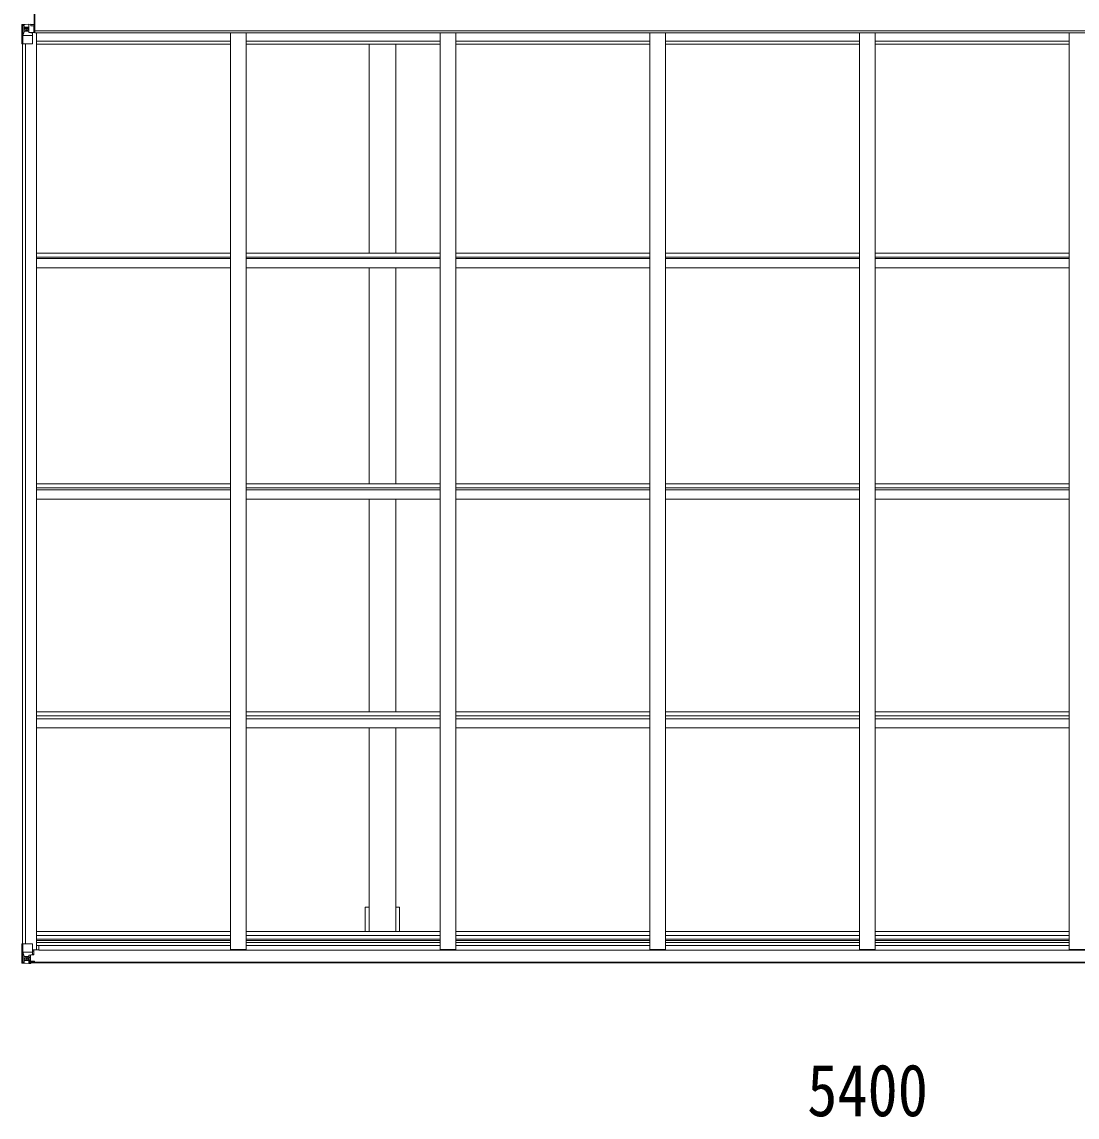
# Model space of a CAD drawing. Units: millimetres at full size; details may follow other scales. Extents: x -9783 to 33754, y -10064 to 6752.
# Drawn here: x 1770 to 5142, y 5 to 3504 of the extents above; entities that cross this region are included whole.
import ezdxf
from ezdxf.enums import TextEntityAlignment as Align

# ---------------------------------------------------------------- set-up
doc = ezdxf.new("R2010")
doc.units = ezdxf.units.MM
doc.header["$LTSCALE"] = 35
for name, color, linetype, lineweight in [('0-1_本体', 4, 'Continuous', 9), ('0-2_部品', 7, 'Continuous', 9), ('0-7_合掌部品', 3, 'Continuous', 9), ('0-A_寸法', 6, 'Continuous', 9)]:
    doc.layers.add(name, color=color, linetype=linetype, lineweight=lineweight)
doc.styles.add('ＭＳ ゴシック', font='')
doc.styles.get('ＭＳ ゴシック').set_extended_font_data('MS Gothic')

msp = doc.modelspace()

# ---------------------------------------------------------------- linework, layer by layer
at = {"layer": '0-1_本体'}
for p, q in [((1798.7, 3495.38), (1809.2, 3495.38)), ((1808.16, 3469.93), (1811.7, 3469.93)), ((1810.7, 3495.38), (1811.7, 3495.38)), ((7132.7, 3475.33), (1811.7, 3475.6)), ((1811.7, 3472.28), (1811.7, 3468.63)), ((7132.7, 3468.63), (1811.7, 3468.63)), ((1817.2, 3468.63), (1817.2, 539.4)), ((2437.2, 3468.63), (2437.2, 540.02)), ((2487.2, 3468.63), (2487.2, 540.02)), ((3107.2, 3468.63), (3107.2, 540.02)), ((3157.2, 3468.63), (3157.2, 540.02)), ((3777.2, 3468.63), (3777.2, 540.02)), ((3827.2, 3468.63), (3827.2, 540.02)), ((4447.2, 3468.63), (4447.2, 540.02)), ((4497.2, 3468.63), (4497.2, 540.02)), ((5117.2, 3468.63), (5117.2, 540.02)), ((1772.2, 3433.58), (1772.2, 558.48)), ((1781.2, 3433.58), (1781.2, 558.48)), ((1781.9, 3433.58), (1781.9, 558.48)), ((1817.2, 3441.82), (2437.2, 3441.82)), ((1817.2, 3432.71), (2437.2, 3432.71)), ((2487.2, 3441.82), (3107.2, 3441.82)), ((2487.2, 3432.71), (3107.2, 3432.71)), ((2879.7, 2764.89), (2879.7, 3432.71)), ((2964.7, 2764.89), (2964.7, 3432.71)), ((3157.2, 3441.82), (3777.2, 3441.82)), ((3157.2, 3432.71), (3777.2, 3432.71)), ((3827.2, 3441.82), (4447.2, 3441.82)), ((3827.2, 3432.71), (4447.2, 3432.71)), ((4497.2, 3441.82), (5117.2, 3441.82)), ((4497.2, 3432.71), (5117.2, 3432.71)), ((1818, 2765.2), (2437.2, 2765.2)), ((2487.2, 2765.2), (3107.2, 2765.2)), ((3157.2, 2765.2), (3777.2, 2765.2)), ((3827.2, 2765.2), (4447.2, 2765.2)), ((4497.2, 2765.2), (5117.2, 2765.2)), ((1818, 2752.18), (2437.2, 2752.18)), ((1818, 2747.55), (2437.2, 2747.55)), ((2487.2, 2752.18), (3107.2, 2752.18)), ((2487.2, 2747.55), (3107.2, 2747.55)), ((3157.2, 2752.18), (3777.2, 2752.18)), ((3157.2, 2747.55), (3777.2, 2747.55)), ((3827.2, 2752.18), (4447.2, 2752.18)), ((3827.2, 2747.55), (4447.2, 2747.55)), ((4497.2, 2752.18), (5117.2, 2752.18)), ((4497.2, 2747.55), (5117.2, 2747.55)), ((1818, 2717.82), (2437.2, 2717.82)), ((2487.2, 2717.82), (3107.2, 2717.82)), ((2879.7, 2717.82), (2879.7, 2028.57)), ((2964.7, 2717.82), (2964.7, 2028.57)), ((3157.2, 2717.82), (3777.2, 2717.82)), ((3827.2, 2717.82), (4447.2, 2717.82)), ((4497.2, 2717.82), (5117.2, 2717.82)), ((1817.2, 2028.52), (2437.2, 2028.52)), ((1817.2, 2015.54), (2437.2, 2015.54)), ((1817.2, 2008.47), (2437.2, 2008.47)), ((2487.2, 2028.52), (3107.2, 2028.52)), ((2487.2, 2015.54), (3107.2, 2015.54)), ((2487.2, 2008.47), (3107.2, 2008.47)), ((3157.2, 2028.52), (3777.2, 2028.52)), ((3157.2, 2015.54), (3777.2, 2015.54)), ((3157.2, 2008.47), (3777.2, 2008.47)), ((3827.2, 2028.52), (4447.2, 2028.52)), ((3827.2, 2015.54), (4447.2, 2015.54)), ((3827.2, 2008.47), (4447.2, 2008.47)), ((4497.2, 2028.52), (5117.2, 2028.52)), ((4497.2, 2015.54), (5117.2, 2015.54)), ((4497.2, 2008.47), (5117.2, 2008.47)), ((1817.2, 1979.02), (2437.2, 1979.02)), ((2487.2, 1979.02), (3107.2, 1979.02)), ((2879.7, 1979.02), (2879.7, 1300.16)), ((2964.7, 1979.02), (2964.7, 1300.16)), ((3157.2, 1979.02), (3777.2, 1979.02)), ((3827.2, 1979.02), (4447.2, 1979.02)), ((4497.2, 1979.02), (5117.2, 1979.02)), ((1818, 1299.66), (2437.2, 1299.66)), ((2487.2, 1299.66), (3107.2, 1299.66)), ((3157.2, 1299.66), (3777.2, 1299.66)), ((3827.2, 1299.66), (4447.2, 1299.66)), ((4497.2, 1299.66), (5117.2, 1299.66)), ((1818, 1286.77), (2437.2, 1286.77)), ((1818, 1277.28), (2437.2, 1277.28)), ((2487.2, 1286.77), (3107.2, 1286.77)), ((2487.2, 1277.28), (3107.2, 1277.28)), ((3157.2, 1286.77), (3777.2, 1286.77)), ((3157.2, 1277.28), (3777.2, 1277.28)), ((3827.2, 1286.77), (4447.2, 1286.77)), ((3827.2, 1277.28), (4447.2, 1277.28)), ((4497.2, 1286.77), (5117.2, 1286.77)), ((4497.2, 1277.28), (5117.2, 1277.28)), ((1818, 1248.21), (2437.2, 1248.21)), ((2487.2, 1248.21), (3107.2, 1248.21)), ((2879.7, 1248.21), (2879.7, 597.44)), ((2964.7, 1248.21), (2964.7, 597.44)), ((3157.2, 1248.21), (3777.2, 1248.21)), ((3827.2, 1248.21), (4447.2, 1248.21)), ((4497.2, 1248.21), (5117.2, 1248.21)), ((2867.2, 675.35), (2879.7, 675.35)), ((2867.2, 675.35), (2867.2, 597.44)), ((1817.2, 597.44), (2437.2, 597.44)), ((2487.2, 597.44), (3107.2, 597.44)), ((3157.2, 597.44), (3777.2, 597.44)), ((3827.2, 597.44), (4447.2, 597.44)), ((4497.2, 597.44), (5117.2, 597.44)), ((1817.2, 584.62), (2437.2, 584.62)), ((1817.2, 573.28), (2437.2, 573.28)), ((1817.2, 569.49), (2437.2, 569.49)), ((1817.2, 562.42), (2437.2, 562.42)), ((2487.2, 584.62), (3107.2, 584.62)), ((2487.2, 573.28), (3107.2, 573.28)), ((2487.2, 569.49), (3107.2, 569.49)), ((2487.2, 562.42), (3107.2, 562.42)), ((3157.2, 584.62), (3777.2, 584.62)), ((3157.2, 573.28), (3777.2, 573.28)), ((3157.2, 569.49), (3777.2, 569.49)), ((3157.2, 562.42), (3777.2, 562.42)), ((3827.2, 584.62), (4447.2, 584.62)), ((3827.2, 573.28), (4447.2, 573.28)), ((3827.2, 569.49), (4447.2, 569.49)), ((3827.2, 562.42), (4447.2, 562.42)), ((4497.2, 584.62), (5117.2, 584.62)), ((4497.2, 573.28), (5117.2, 573.28)), ((4497.2, 569.49), (5117.2, 569.49)), ((4497.2, 562.42), (5117.2, 562.42)), ((1804.2, 539.4), (1817.2, 539.4)), ((1817.2, 553.05), (2437.2, 553.05)), ((1824.7, 553.05), (1824.7, 537.98)), ((1824.7, 537.98), (7119.7, 537.98)), ((2437.2, 540.02), (2487.2, 540.02)), ((2487.2, 553.05), (3107.2, 553.05)), ((3107.2, 540.02), (3157.2, 540.02)), ((3157.2, 553.05), (3777.2, 553.05)), ((3777.2, 540.02), (3827.2, 540.02)), ((3827.2, 553.05), (4447.2, 553.05)), ((4447.2, 540.02), (4497.2, 540.02)), ((4497.2, 553.05), (5117.2, 553.05)), ((5167.2, 540.02), (5117.2, 540.02)), ((1793.7, 499.78), (7150.7, 499.78)), ((1793.7, 497.71), (7150.7, 497.71))]:
    msp.add_line(p, q, dxfattribs=at)
msp.add_lwpolyline([(2964.7, 675.35), (2977.2, 675.35), (2977.2, 597.44)], dxfattribs=at)
at = {"layer": '0-2_部品'}
for p, q in [((1773.05, 558.48), (1803.2, 558.48)), ((1773.05, 558.48), (1773.05, 497.9)), ((1773.59, 531.6), (1780.2, 531.81)), ((1773.59, 531.6), (1777.74, 519.52)), ((1780.2, 531.81), (1804.2, 531.81)), ((1804.2, 557.48), (1804.2, 524.38)), ((1824.7, 539.21), (1804.2, 539.21)), ((1808.7, 535.48), (1804.2, 535.48)), ((1807.7, 525.34), (1808.7, 525.33)), ((1808.7, 539.21), (1808.7, 523.61)), ((1770.2, 497.77), (1770.2, 497.81)), ((1771.14, 496.82), (1771.14, 496.78)), ((1771.14, 496.77), (1771.14, 496.77)), ((1780.11, 496.39), (1772.19, 496.86)), ((1773.05, 497.83), (1773.05, 497.9)), ((1777.02, 501.27), (1774.28, 497.61)), ((1780.2, 518.28), (1777.87, 518.25)), ((1777.87, 518.25), (1777.87, 504.78)), ((1777.87, 504.78), (1780.2, 504.72)), ((1780.2, 518.28), (1792.2, 518.28)), ((1780.2, 518.28), (1780.2, 518.28)), ((1780.2, 504.73), (1792.2, 504.73)), ((1792.2, 495.6), (1780.2, 496.38)), ((1785.68, 511.92), (1785.68, 512.88)), ((1791.2, 504.73), (1792.2, 504.73)), ((1792.2, 521.58), (1792.2, 495.48)), ((1793.7, 518.28), (1792.2, 518.28)), ((1793.7, 504.73), (1792.2, 504.73)), ((1793.7, 501.19), (1792.2, 501.19)), ((1792.2, 496.37), (1798.7, 495.97)), ((1798.7, 495.08), (1792.2, 495.48)), ((1803.38, 524.13), (1793.03, 522.47)), ((1793.03, 521.84), (1803.38, 523.49)), ((1793.03, 522.47), (1793.03, 521.84)), ((1797.7, 514.69), (1793.7, 514.69)), ((1797.7, 506.48), (1793.7, 506.48)), ((1794.2, 501.55), (1793.7, 501.55)), ((1798.7, 496.9), (1793.7, 496.98)), ((1793.81, 502.85), (1797.7, 502.85)), ((1794.2, 502.64), (1794.2, 502.48)), ((1794.2, 502.48), (1794.2, 502.48)), ((1804.2, 502.39), (1794.2, 502.48)), ((1794.2, 500.52), (1794.2, 502.48)), ((1802.2, 500.55), (1794.2, 500.55)), ((1802.2, 500.52), (1794.2, 500.52)), ((1797.7, 522.59), (1797.7, 502.62)), ((1798.7, 496.9), (1798.7, 497.71)), ((1798.7, 496.48), (1798.7, 496.9)), ((1798.7, 496.48), (1798.7, 495.97)), ((1798.7, 495.97), (1798.7, 495.08)), ((1803.38, 523.49), (1803.38, 524.13)), ((1803.66, 523.57), (1807.7, 523.6)), ((1803.7, 497.28), (1803.7, 497.71)), ((1804, 497.28), (1803.7, 497.28)), ((1804, 497.28), (1805.69, 497.71)), ((1804.2, 502.39), (1804.2, 500.78)), ((1804.2, 500.78), (1809.2, 500.78)), ((1808.7, 523.61), (1807.7, 523.6)), ((1809.2, 499.78), (1809.2, 500.78)), ((1809.2, 500.78), (1810.2, 500.78)), ((1810.2, 502.46), (1810.2, 502.35)), ((1810.2, 500.78), (1810.2, 502.35)), ((1810.2, 500.78), (1810.2, 499.78))]:
    msp.add_line(p, q, dxfattribs=at)
for points in [[(1770.2, 497.81), (1770.2, 558.48), (1773.05, 558.48)], [(1807.7, 523.6), (1807.7, 525.34), (1804.2, 525.36)], [(1771.14, 496.77), (1780.2, 496.22), (1792.2, 495.48)], [(1783.76, 510.96), (1782.8, 510.96), (1782.8, 510), (1783.76, 510)], [(1785.68, 512.88), (1784.72, 512.88), (1784.72, 511.92)], [(1784.72, 509.04), (1784.72, 508.08), (1785.68, 508.08), (1785.68, 509.04)], [(1786.64, 510), (1787.6, 510), (1787.6, 510.96), (1786.64, 510.96)], [(1798.7, 496.48), (1793.7, 496.48), (1793.7, 521.95)], [(1809.2, 502.51), (1794.2, 502.64), (1794.2, 502.64)], [(1794.2, 501.55), (1802.2, 501.55), (1802.2, 499.78)], [(1804.2, 502.39), (1804.2, 502.4), (1810.2, 502.35)]]:
    msp.add_lwpolyline(points, dxfattribs=at)
msp.add_circle((1785.2, 510.48), 5.3, dxfattribs=at)
for centre, radius, start, end in [((1803.2, 557.48), 1, 0, 90), ((1803.27, 525.06), 0.937, 276.73234, 357.67791), ((1771.2, 497.81), 0.999, 180.04917, 266.5576), ((1771.2, 497.77), 0.999, 180.04917, 266.5576), ((1771.2, 497.77), 1, 179.99921, 266.49983), ((1772.36, 484.16), 12.7, 84.89689, 90.75534), ((1774.33, 497.77), 1.28, 177.54105, 228.82169), ((1783.76, 511.92), 0.96, 270, 0), ((1783.76, 509.04), 0.96, 0, 90), ((1786.64, 511.92), 0.96, 180, 270), ((1786.64, 509.04), 0.96, 90, 180), ((1793.14, 521.54), 0.937, 96.73234, 177.67791), ((1793.14, 520.91), 0.937, 96.73234, 177.67791), ((1794.2, 502.98), 0.5, 179.95536, 269.47105), ((1794.2, 500.05), 0.5, 89.99891, 179.99891), ((1794.2, 500.02), 0.5, 90.00309, 180.00198), ((1794.22, 503.15), 0.513, 178.95293, 268.11972), ((1803.27, 524.42), 0.937, 276.73234, 357.67791), ((1809.34, 494.82), 7.69, 83.56574, 91.03001)]:
    msp.add_arc(centre, radius, start, end, dxfattribs=at)
for centre, major_axis, ratio, start_param, end_param in [((1774.31, 529.25), (0.85, -2.32), 0.403757, 3.0087805, 3.9744392), ((1773.14, 496.69), (2, -0.12), 0.060933, 2.0712557, 3.1453404), ((1972.14, 484.46), (201, -12.36), 0.060933, 3.1453404, 3.145839), ((1773.33, 499.79), (-0.02, -3), 0.466854, 0.125683, 0.7596956), ((1775, 504.86), (0.03, -5), 0.573921, 0.7672717, 1.551125), ((1776.47, 518.23), (0, -3), 0.468246, 1.5772882, 2.0127935), ((1698.46, 504.73), (81.75, 0), 0.061163, 6.2824128, 6.2831853)]:
    msp.add_ellipse(centre, major_axis=major_axis, ratio=ratio, start_param=start_param, end_param=end_param, dxfattribs=at)
at = {"layer": '0-7_合掌部品'}
for p, q in [((1770.2, 3494.29), (1770.2, 3433.58)), ((1771.14, 3495.25), (1771.14, 3495.29)), ((1780.11, 3495.68), (1772.19, 3495.2)), ((1773.05, 3494.23), (1773.05, 3494.16)), ((1773.05, 3433.58), (1773.05, 3494.16)), ((1773.59, 3460.46), (1777.74, 3472.55)), ((1777.02, 3490.79), (1774.28, 3494.46)), ((1777.87, 3487.28), (1780.2, 3487.34)), ((1777.87, 3473.81), (1777.87, 3487.28)), ((1780.2, 3473.78), (1777.87, 3473.81)), ((1792.2, 3496.47), (1780.2, 3495.68)), ((1780.2, 3487.34), (1792.2, 3487.34)), ((1780.2, 3473.78), (1780.2, 3473.78)), ((1792.2, 3473.78), (1780.2, 3473.78)), ((1784.72, 3480.14), (1784.72, 3479.18)), ((1792.2, 3469.79), (1792.2, 3496.58)), ((1792.2, 3469.79), (1798.7, 3469.79)), ((1793.03, 3469.59), (1793.03, 3469.79)), ((1803.38, 3467.94), (1793.03, 3469.59)), ((1795.73, 3469.79), (1803.38, 3468.57)), ((1798.7, 3496.98), (1798.7, 3491.03)), ((1807.7, 3491.6), (1798.7, 3491.66)), ((1798.7, 3469.79), (1807.7, 3469.83)), ((1803.38, 3468.57), (1803.38, 3467.94)), ((1804.2, 3434.58), (1804.2, 3467.68)), ((1808.7, 3470.74), (1808.7, 3490.89)), ((1770.2, 3433.58), (1803.2, 3433.58)), ((1773.59, 3460.46), (1780.2, 3460.25)), ((1780.2, 3460.25), (1804.2, 3460.25))]:
    msp.add_line(p, q, dxfattribs=at)
msp.add_lwpolyline([(1810.7, 3472.27), (1810.7, 3535.27), (1809.2, 3535.27), (1809.2, 3472.27)], close=True, dxfattribs=at)
for points in [[(1810.7, 3472.27), (1811.7, 3472.27), (1811.7, 3535.27), (1810.7, 3535.27)], [(1771.14, 3495.29), (1780.2, 3495.85), (1798.7, 3496.98)], [(1783.76, 3482.06), (1782.8, 3482.06), (1782.8, 3481.1), (1783.76, 3481.1)], [(1785.68, 3483.02), (1785.68, 3483.98), (1784.72, 3483.98), (1784.72, 3483.02)], [(1784.72, 3479.18), (1785.68, 3479.18), (1785.68, 3480.14)], [(1786.64, 3481.1), (1787.6, 3481.1), (1787.6, 3482.06), (1786.64, 3482.06)], [(1808.7, 3490.89), (1808.69, 3491), (1798.7, 3491.03)]]:
    msp.add_lwpolyline(points, dxfattribs=at)
msp.add_circle((1785.2, 3481.58), 5.3, dxfattribs=at)
for centre, radius, start, end in [((1771.2, 3494.29), 0.999, 93.4424, 179.95083), ((1771.2, 3494.29), 1, 93.50017, 180.00079), ((1771.2, 3494.25), 0.999, 93.4424, 179.95083), ((1772.36, 3507.9), 12.7, 269.24466, 275.10311), ((1774.33, 3494.29), 1.28, 131.17831, 182.45895), ((1783.76, 3483.02), 0.96, 270, 0), ((1783.76, 3480.14), 0.96, 0, 90), ((1786.64, 3483.02), 0.96, 180, 270), ((1786.64, 3480.14), 0.96, 90, 180), ((1793.14, 3470.52), 0.937, 230.93398, 263.26766), ((1803.27, 3467.64), 0.937, 2.32209, 83.26766), ((1803.27, 3467.01), 0.937, 2.32209, 83.26766), ((1803.2, 3434.58), 1, 270, 0)]:
    msp.add_arc(centre, radius, start, end, dxfattribs=at)
for centre, major_axis, ratio, start_param, end_param in [((1972.14, 3507.6), (201, 12.36), 0.060933, 3.1373463, 3.1378449), ((1773.14, 3495.37), (2, 0.12), 0.060933, 3.1378449, 4.2119296), ((1773.33, 3492.27), (-0.02, 3), 0.466854, 5.5234897, 6.1575023), ((1775, 3487.2), (0.03, 5), 0.573921, 4.7320603, 5.5159136), ((1776.47, 3473.83), (0, 3), 0.468246, 4.2703918, 4.7058971), ((1698.46, 3487.34), (81.75, 0), 0.061163, 0, 0.0007725), ((1807.7, 3490.9), (1, -0.012), 0.707053, 0.1587743, 1.5795216), ((1807.7, 3470.73), (1, 0.021), 0.906239, 4.6936843, 6.2644806), ((1774.31, 3462.81), (0.85, 2.32), 0.403757, 2.3087461, 3.2744049)]:
    msp.add_ellipse(centre, major_axis=major_axis, ratio=ratio, start_param=start_param, end_param=end_param, dxfattribs=at)

# ---------------------------------------------------------------- texts
at = {"layer": '0-A_寸法', "color": 7, "style": 'ＭＳ ゴシック', "width": 0.85}
msp.add_text('5400', height=166.8, dxfattribs=at).set_placement((4279.7, -42.46), align=Align.BOTTOM_LEFT)

doc.saveas('drawing.dxf')
